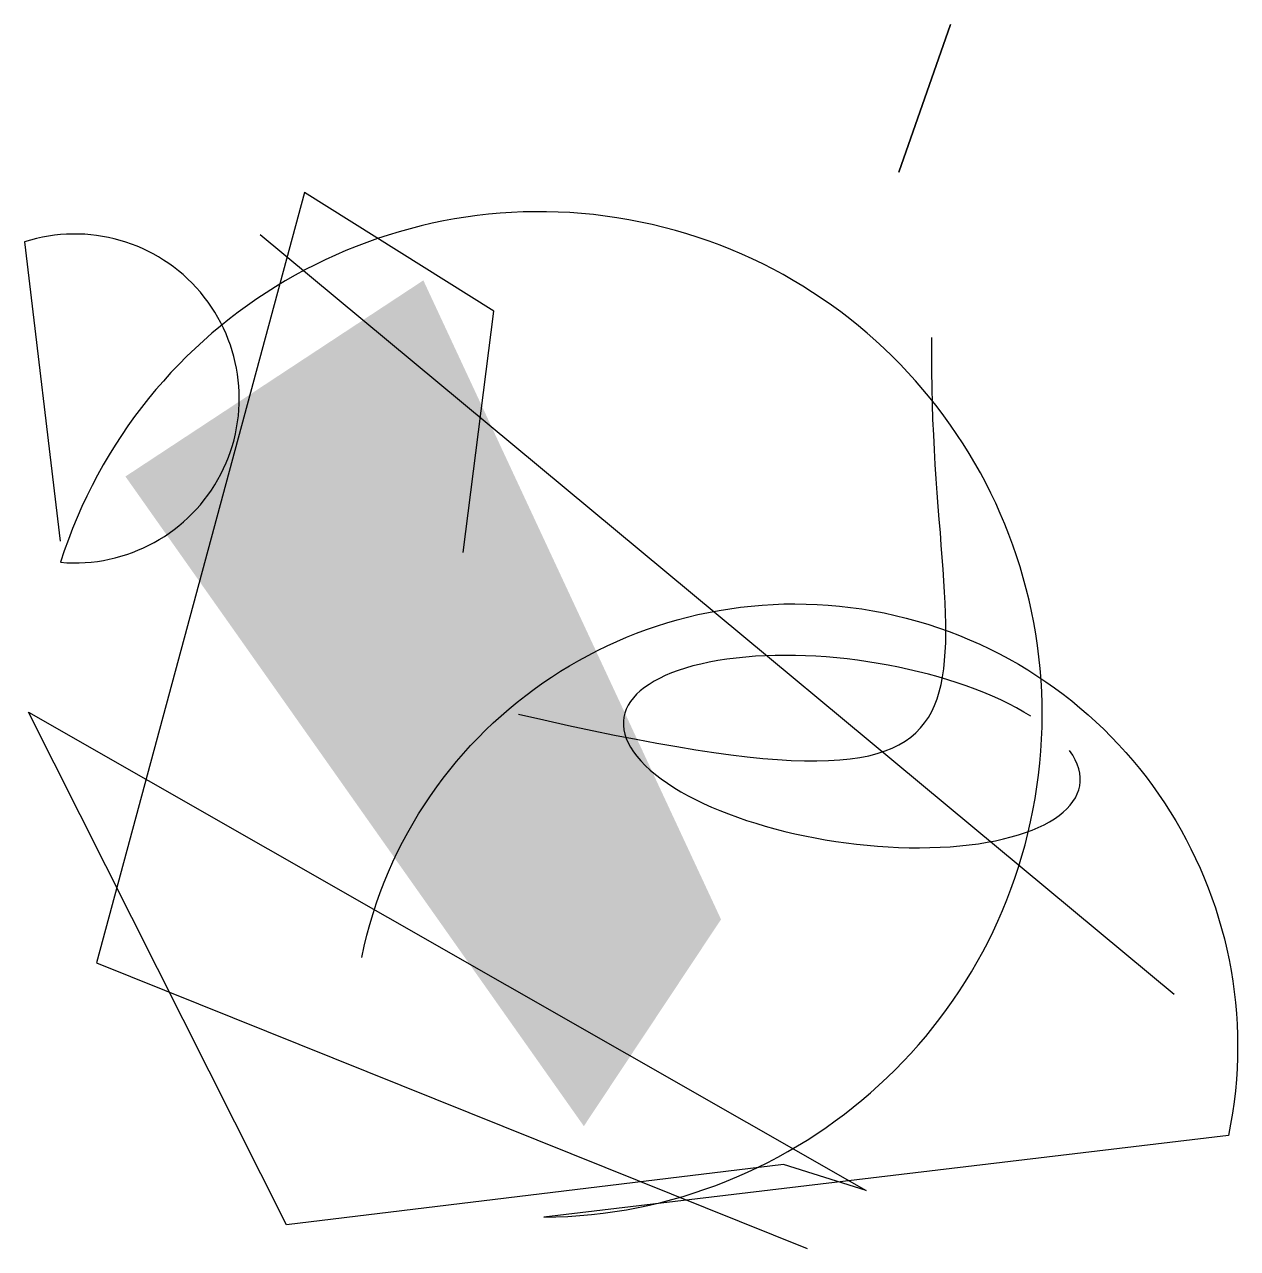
# Model space of a CAD drawing. Header units: millimetres. Extents: x -4.66 to 4.97, y -4.97 to 4.75.
import ezdxf

# ---------------------------------------------------------------- set-up
doc = ezdxf.new("R2010")
doc.units = ezdxf.units.MM

msp = doc.modelspace()

# ---------------------------------------------------------------- linework, layer by layer
msp.add_line((-2.7875, 3.0776, -0.2414), (4.4707, -2.9519, -0.7466))
msp.add_lwpolyline([(-1.9812, -2.661, -1), (4.9015, -4.0743, 0), (-0.5348, -4.7233, 1.959986), (-4.3732, 0.4765, 1.222456), (-4.6596, 3.0195), (-4.3768, 0.6437, 1)], format="xyb")
msp.add_polyline3d([(-1.1768, 0.5545, -3.2824), (-0.9317, 2.4693, 3.0566), (-2.4367, 3.4134, 2.8122), (-4.0869, -2.7038, -4.824), (1.5549, -4.9719, 0.8961)])
msp.add_open_spline([(-0.7376, -0.7291, -1.0569), (3.6812, -1.7461, -4.4377), (2.5013, -0.6544, -4.7492), (2.5463, 2.2598, 1.5496)], degree=3)
msp.add_solid([(0.8717, -2.359), (-0.2176, -4.0005), (-1.4921, 2.7145), (-3.8579, 1.1575)])
msp.add_3dface([(2.0238, -4.512, 1.455), (1.3682, -4.3049, 0.4033), (-2.5794, -4.7832, -0.5388), (-4.6284, -0.7134, 3.1791)])
at = {"layer": 'B', "extrusion": (0.501993, 0.400372, 0.078714)}
msp.add_ellipse((1.9101, -1.0264, 0.5111), major_axis=(1.7298, 0.0082, -2.3261), ratio=0.35243, start_param=0.364643, end_param=6.283185, dxfattribs=at)
at = {"layer": 'cañería'}
msp.add_3dface([(2.2844, 3.5727, -3.5905), (2.2844, 3.5727, -3.5905), (2.6934, 4.7461, 2.243)], dxfattribs=at)

doc.saveas('drawing.dxf')
